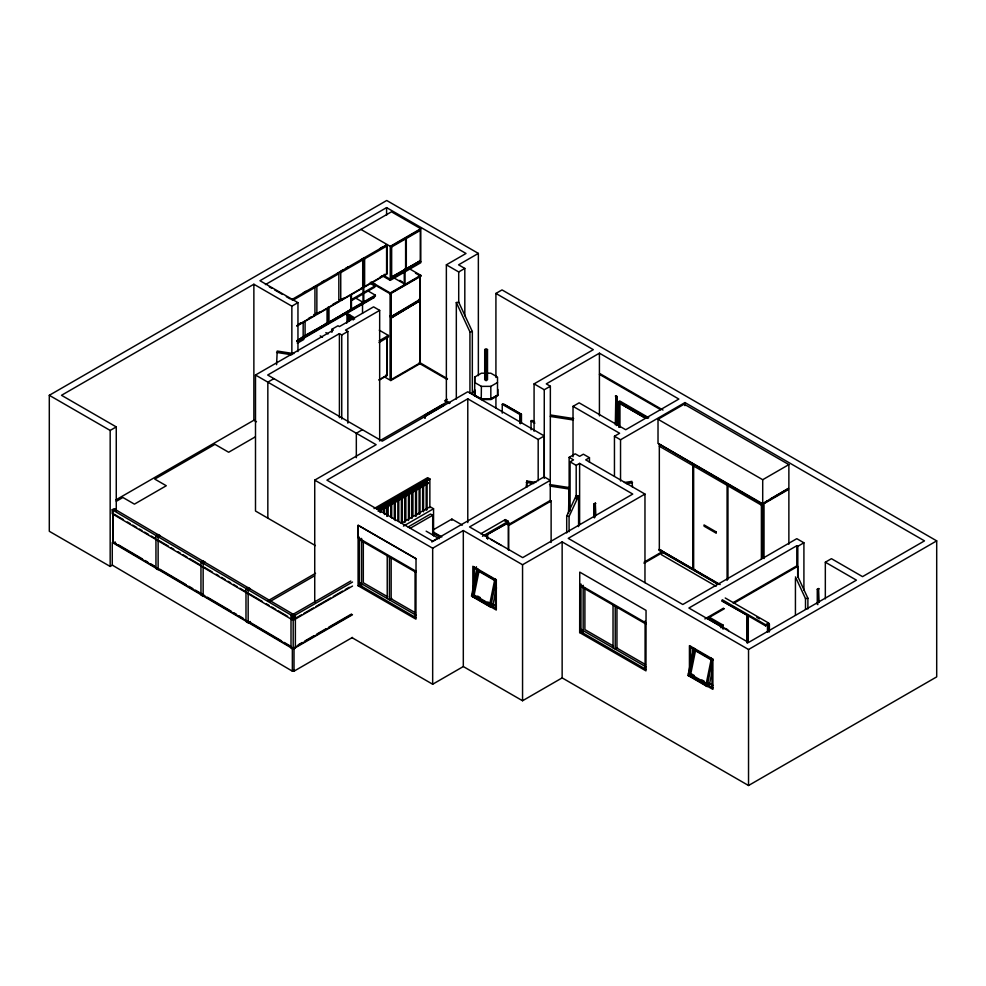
<?xml version="1.0" encoding="UTF-8"?>
<svg xmlns="http://www.w3.org/2000/svg" width="986" height="986" viewBox="0 0 986 986"><rect width="100%" height="100%" fill="white"/><g stroke="black" fill="none" stroke-linecap="round" stroke-linejoin="round"><path stroke-width="1.48" d="M476.842 569.97L471.493 596.111L490.584 607.13L492.606 606.587L496.476 587.718M472.799 596.863L478.444 569.279M479.122 570.66L474.155 594.94L490.621 604.443M494.923 578.782L489.278 606.378L491.299 605.835L492.606 606.587M490.584 607.13L496.229 579.546M712.385 669.987L709.119 685.96L707.098 686.502L688.006 675.484L693.651 647.901M689.313 676.236L694.957 648.652M695.635 650.033L690.668 674.313L705.877 683.088M705.791 685.751L711.436 658.167M707.098 686.502L712.447 660.373M276.573 364.684L277.214 351.041L293.914 353.629M526.216 486.998L526.857 481.02L535.916 482.425M568.515 513.472L569.144 487.565L549.51 484.533M566.703 532.921L566.703 516.048L576.194 495.588L578.585 495.958L578.585 526.623M569.082 531.75L569.082 516.418L578.585 495.958M112.601 565.027L110.173 566.445L49.3 531.294L49.3 395.3L386.722 200.491L478.358 253.402L478.358 375.641M297.957 351.546L297.957 302.653L291.856 306.165L253.87 284.239L61.502 395.3L116.262 426.913L116.262 510.958M450.072 402.966L446.362 400.821L446.362 264.827L466.021 253.476L386.586 207.615L259.971 280.714L297.957 302.653M265.407 284.597L391.479 211.805L420.788 228.727L420.788 262.732L390.259 280.369L382.26 275.747M303.343 292.78L305.931 291.277M322.065 281.971L324.64 280.48M340.774 271.162L343.362 269.671M345.95 268.18L348.526 266.688M380.165 248.423L382.753 246.931M291.585 299.719L387.116 244.565L387.116 273.972L296.872 326.07M292.978 300.225L314.941 287.53L314.941 315.237L296.848 325.676M315.594 285.693L316.863 286.433L338.839 273.738L338.839 301.445L316.863 314.127L315.594 313.4M339.492 271.902L340.749 272.641L362.712 259.959L362.712 287.653L340.749 300.336L339.492 299.608M364.623 258.85L386.598 246.167L386.598 273.861L364.623 286.544L363.366 285.817L363.366 258.122L364.623 258.85L364.623 286.544M360.938 229.43L390.259 246.352L420.788 228.727M392.145 245.773L404.839 238.452L405.616 238.895L405.616 269.474L391.652 277.534L390.875 277.091M390.875 246.512L391.652 246.956L405.616 238.895M420.27 230.441L419.494 229.984L405.529 238.045L406.306 238.501L420.27 230.441L420.27 261.019L406.306 269.079L405.529 268.623M49.3 395.3L110.173 430.438L116.262 426.913M298.388 324.295L300.915 322.841M308.495 318.466L311.021 316.999M315.372 314.485L319.747 311.97M332.541 304.563L336.509 302.271M341.094 299.633L341.526 300.385L341.094 299.633L343.621 298.179M380.103 277.103L382.741 275.587M374.816 286.051L351.99 299.239L351.99 300.348L374.816 287.16L374.816 286.051L370.896 283.783M390.702 277.399L419.925 261.019L390.702 277.892M420.788 261.623L390.259 279.248L383.591 275.402M351.46 308.951L375.346 295.171L375.346 296.281L297.057 341.476M296.811 340.725L301.864 337.804L296.811 341.23M305.081 335.437L325.75 324.012L305.081 335.93M329.41 322.41L349.623 310.233L328.967 322.151M296.7 341.082L373.94 296.576L373.94 297.686L297.328 341.92M297.328 341.612L303.799 337.878L303.799 339.492L297.328 343.227M346.986 322.323L346.986 314.83L348.305 314.066L354.504 317.751M348.292 321.584L348.292 315.582L349.611 314.817L349.611 320.82M393.759 277.793L404.26 283.857L405.049 283.401L405.049 270.817M371.599 282.181L390.259 292.953L420.788 275.328L420.788 276.228L390.259 293.865L370.268 282.316M390.789 380.547L390.789 293.15L420.27 276.129L420.27 363.514L390.789 380.547L384.121 376.689M331.888 332.331L331.888 329.287L337.988 325.762L339.406 326.576L373.571 306.856L379.672 310.38L379.672 440.261M315.384 545.603L255.497 511.019L255.497 375.025L333.305 330.1L331.888 329.287M347.848 423.142L347.848 331.456L341.748 334.981L339.406 333.625L267.687 375.025L382.248 441.161L467.783 391.775L544.284 435.948L544.284 477.199M379.672 310.38L345.507 330.1L347.848 331.456M478.358 253.402L458.564 264.827L464.813 268.426L464.813 315.803M273.935 378.624L267.835 382.149L267.835 518.155M446.362 264.827L458.712 271.951L464.813 268.426M419.395 275.735L420.184 276.191L420.184 299.941L390.518 317.073L420.184 299.239M390.875 379.733L390.875 317.369L420.184 300.447L420.184 362.811L390.875 379.733L390.086 379.277L390.086 316.913M379.142 340.836L388.422 335.474L388.422 336.99L378.994 342.536M115.892 499.89L253.87 420.233L256.483 421.749M116.299 501.307L122.905 497.486L134.429 504.142L166.289 485.741L154.765 479.097L214.96 444.341L228.653 452.254L255.312 436.86M115.288 509.232L113.107 510.489L113.107 543.237L115.288 541.98M495.921 377.478L495.921 293.434L502.022 289.909L936.7 540.87L936.7 676.877L748.534 785.509L562.143 677.887L522.555 700.75L463.309 666.548L432.669 684.235L351.842 637.56M378.994 379.807L386.869 375.259L386.869 337.988L386.081 337.532M379.154 380.115L387.116 375.518L387.116 336.226M155.948 535.743L158.13 534.486L160.311 535.743L158.13 537L155.948 535.743L155.948 568.491L158.13 569.748L158.13 537M484.718 349.562L486.11 348.748L487.503 349.562L487.503 379.783L486.11 380.584L484.718 379.783L484.718 349.562L486.11 350.363L487.503 349.562M362.429 429.723L356.328 433.248L356.328 457.701M474.722 395.103L474.71 377.059L481.39 373.201L490.843 373.213L497.511 377.059L497.511 395.103L490.831 398.96L481.39 398.96L474.722 395.103L474.71 389.655M447.237 399.305L444.6 400.821L449.222 403.496M379.462 440.952L446.781 402.078M425.163 414.983L443.047 404.667L444.02 405.221L426.137 415.55L425.163 414.983L425.163 417.928M424.83 418.175L424.83 415.291L441.839 405.468M314.731 602.384L314.731 480.133L376.147 444.686L255.497 375.025M471.764 393.204L474.402 391.688M544.284 435.948L538.183 439.473L467.783 398.825L326.933 480.145L432.669 541.191L544.149 476.83L550.25 480.342L469.546 526.943L522.691 557.62L632.765 494.072L579.62 463.395L576.194 465.367L570.093 461.842L570.093 510.748M474.71 377.059L474.722 382.519L481.39 386.364L490.831 386.364L497.511 382.506M200.959 562.254L203.141 560.997L205.322 562.254L203.141 563.524L200.959 562.254L200.959 595.002L203.141 596.259L203.141 563.524M474.377 389.975L474.365 395.583L481.242 399.059L490.979 399.059L497.856 395.078M481.39 386.364L481.242 399.552L490.979 399.552L497.856 395.583L497.856 389.47M534.079 431.239L534.079 383.874L593.313 349.673L495.921 293.434M502.256 413.159L502.256 404.334L503.205 403.792L521.089 414.108L521.089 422.932M573.026 456.789L573.026 406.355L579.127 402.83L625.716 429.736L678.861 399.059L599.414 353.185L546.281 383.874L550.361 386.229L550.25 501.738M534.079 383.874L544.26 389.741L550.361 386.229M502.256 404.334L520.14 414.662L521.089 414.108M521.446 423.068L521.446 414.403L520.361 415.032L520.361 423.697M374.014 508.616L427.677 477.643L429.859 478.9L429.859 507.79M387.067 516.405L387.067 502.724L389.68 501.208L390.764 501.837L390.764 517.046M404.765 521.397L404.765 492.495L407.391 490.991L408.475 491.62L408.475 520.509M411.852 517.305L411.852 488.415L414.465 486.899L415.55 487.528L415.55 516.418M377.515 509.121L429.859 478.9M380.14 507.975L377.527 509.479L376.442 508.862L379.055 507.346L380.14 507.975L380.14 512.535M383.69 505.929L382.605 505.3L379.98 506.804L381.077 507.433L383.69 505.929L383.69 513.533M387.215 503.883L386.13 503.254L383.517 504.77L384.602 505.399L387.215 503.883L387.215 516.048M387.067 502.724L388.151 503.353L390.764 501.837M394.314 499.791L393.229 499.162L390.604 500.678L391.688 501.307L394.314 499.791L394.314 519.56M397.851 497.757L396.754 497.129L394.141 498.633L395.226 499.261L397.851 497.757L397.851 520.559M401.388 495.699L400.304 495.083L397.691 496.587L398.775 497.215L401.388 495.699L401.388 523.073M404.926 493.666L403.841 493.037L401.228 494.553L402.313 495.169L404.926 493.666L404.926 522.555M404.765 492.495L405.862 493.123L408.475 491.62M412.012 489.574L410.928 488.945L408.303 490.461L409.387 491.09L412.012 489.574L412.012 518.463M411.852 488.415L412.937 489.044L415.55 487.528M419.099 485.482L418.015 484.853L415.402 486.369L416.486 486.998L419.099 485.482L419.099 514.372M422.637 483.436L421.552 482.82L418.927 484.323L420.011 484.952L422.637 483.436L422.637 510.81M426.174 481.39L425.089 480.774L422.476 482.277L423.561 482.906L426.174 481.39L426.174 510.28M427.098 480.86L429.723 479.344L428.639 478.715L426.014 480.231L427.098 480.86L427.098 509.75M531.035 429.773L531.035 420.96L531.996 420.406L534.548 421.885M378.599 509.996L427.024 482.031L427.899 482.536L427.899 483.547L379.474 511.512M378.156 511.253L427.899 482.536M245.982 588.778L248.164 587.508L250.345 588.778L248.164 590.035L245.982 588.778L245.982 621.513L248.164 622.77L250.345 621.513M615.326 424.83L615.843 395.817L617.15 396.569L617.15 425.286M615.326 396.113L617.15 396.569M401.29 523.344L430.081 506.73L433.557 508.739L433.557 535.94M268.081 600.72L315.545 573.31M269.745 601.682L314.571 575.787M618.937 427.172L618.937 401.475L619.763 400.994L648.726 417.719M403.459 526.117L433.557 508.739M619.097 426.901L619.097 402.276L619.75 401.906M619.837 402.559L619.097 402.978L645.707 418.335M620.613 403.101L619.96 403.471L619.96 427.394M408.081 526.98L430.512 514.026L432.694 515.284L432.694 534.93M410.262 528.237L432.694 515.284M433.951 529.433L451.884 519.08L462.36 525.119M291.006 615.289L293.187 614.031L295.369 615.289L295.369 648.024L293.187 649.281L291.006 648.024L291.006 615.289L293.187 616.546L295.369 615.289M350.769 581.025L292.312 614.783L294.05 615.794L352.52 582.036M569.144 510.822L569.144 457.344L575.245 453.819L579.62 456.345L583.367 454.189L589.468 457.701L589.468 462.286M294.777 618.703L301.42 614.857M304.07 613.329L313.375 607.955M316.038 606.427L330.643 597.984M333.305 596.456L342.61 591.082M345.26 589.554L349.254 587.249M352.52 586.066L294.05 619.824L294.05 615.794M570.093 461.842L573.519 459.87L569.144 457.344M614.451 475.979L614.451 436.243L619.615 433.261L573.026 406.355M431.819 541.98L438.363 538.208M415.944 558.717L358.091 525.316L358.091 585.758L360.531 584.353M314.731 480.133L432.669 548.228L463.309 530.542L522.555 564.744L562.143 541.893L748.534 649.503L936.7 540.87M589.468 457.701L585.721 459.87L644.967 494.072L644.967 582.701M614.451 436.243L620.539 439.768L684.962 402.571L924.498 540.87L862.54 576.637L831.432 558.68L825.331 562.205L825.331 598.872M658.019 419.272L684.185 404.161L788.874 464.603L788.874 488.686L762.708 503.784L658.019 443.343L658.019 419.272L762.708 479.714L788.874 464.603M480.774 533.771L505.325 519.585L508.32 521.323L508.32 549.929M482.474 536.248L508.32 521.323M485.063 535.866L508.32 522.432M487.663 539.206L487.663 534.622L486.344 534.979L508.677 522.642L508.677 550.139M298.24 644.807L302.221 642.502M304.884 640.974L314.177 635.6M316.839 634.072L326.132 628.698M328.794 627.158L351.386 614.118M294.777 647.408L351.903 614.426M352.47 614.759L294.013 648.505L294.013 671.17L292.349 670.209M508.024 524.872L550.25 500.494L551.125 500.999L551.125 542.485M508.899 525.378L551.125 500.999M391.738 598.477L389.408 599.821L389.408 557.004M660.632 445.438L659.326 446.202L692.776 465.515L694.082 464.751M294.013 671.17L352.47 637.424M593.979 517.514L593.979 503.92L595.285 503.168L595.815 515.555M593.979 503.92L595.815 503.464M644.967 494.072L568.232 538.368L682.793 604.504L796.799 538.676L803.91 542.793L803.91 590.158M718.079 584.402L693.651 570.29L693.651 466.021L694.957 465.256M693.651 466.021L727.089 485.322L728.395 484.57M727.964 579.361L727.964 485.827L729.27 485.075M659.326 444.723L659.326 550.471L660.632 549.72M644.203 562.106L662.604 551.482M644.006 563.24L662.506 552.554M767.515 500.518L762.277 504.24L788.443 488.427L770.128 499.002M727.964 485.827L761.402 505.128L762.708 504.376L762.708 558.051M579.669 632.605L579.756 572.114L646.052 610.383L645.966 670.887L579.669 632.605L582.11 631.2M693.651 570.29L694.957 569.538M617.544 647.753L615.215 649.096L615.215 606.291M803.91 542.793L797.81 546.318L796.799 545.726L688.894 608.029L748.534 642.465L856.44 580.162L825.331 562.205M704.867 618.949L723.527 608.177M732.845 602.791L796.799 565.878L797.674 566.383L797.674 577.13M707.073 618.69L724.402 608.682M733.72 603.296L797.674 566.383M722.035 624.545L720.988 625.149L720.988 627.848M723.083 629.204L723.083 625.149L722.048 625.753L707.997 617.643L709.033 617.039L709.033 618.21M746.969 642.872L747.314 615.165L748.288 615.72L748.288 641.689M721.838 601.016L747.671 615.523L747.671 643.02M746.969 615.375L748.288 615.72M817.271 604.344L817.271 589.234L818.577 588.469L819.095 602.372M817.271 589.234L819.095 588.778M722.233 599.722L765.592 624.754L768.599 623.016L768.599 624.126L765.592 625.863L722.183 600.807M767.478 631.866L767.478 624.237L768.427 623.682L769.388 624.237L769.388 631.878M767.478 624.237L769.388 624.237M112.219 509.737L113.982 508.739L294.062 614.783L292.3 615.782L112.219 509.737L112.219 513.768L292.3 619.812L292.3 615.782M112.835 513.41L112.835 542.127L116.015 543.385M292.349 648.505L112.268 542.448L112.268 565.114L292.349 671.17L294.025 670.221M492.951 604.936L490.929 605.478L471.838 594.447M688.006 675.484L690.027 674.942M709.464 684.309L707.443 684.851L688.351 673.832M456.321 399.12L456.321 302.542L458.712 302.172L472.331 331.518L472.331 394.375M456.321 302.542L469.94 331.888L472.331 331.518M624.335 482.536L631.915 481.365L632.556 487.33M626.492 483.67L632.556 482.733M795.431 576.909L805.5 598.613L807.891 598.243L807.891 608.966M276.573 352.421L291.757 354.775M573.667 418.582L550.989 415.069L550.361 416.449L573.026 419.95M526.216 482.4L533.771 483.571M550.385 486.135L568.515 488.945M566.703 516.048L569.082 516.418M419.494 260.563L420.27 261.019M385.341 245.44L386.598 246.167M662.999 410.04L600.301 373.842L599.426 374.347L660.793 409.782M408.796 268.402L420.788 275.328M415.463 273.159L420.788 276.228M404.839 269.03L405.616 269.474M618.937 401.475L647.901 418.2M619.097 402.276L647.038 418.409M619.183 402.941L645.781 418.298M399.798 280.369L402.424 281.885M361.443 259.232L362.712 259.959M384.281 274.33L385.378 274.971M419.395 298.783L420.184 299.35M419.395 299.498L420.184 299.941M419.395 299.99L420.184 300.447M762.708 504.376L658.463 443.601M372.129 282.378L374.791 283.919M337.569 273.011L338.839 273.738M367.482 290.636L375.346 295.171M361.32 287.961L361.32 288.467M372.856 297.057L373.94 297.686M390.518 316.469L389.741 316.013L390.875 317.369M355.157 297.76L363.008 302.295L363.008 287.518M313.684 286.803L314.941 287.53M337.434 301.753L337.434 302.246M350.141 309.321L350.93 309.777L350.93 294.888M379.265 330.187L388.422 335.474M504.425 404.58L521.446 414.403M346.986 314.83L354.615 319.119M531.035 420.96L534.868 423.167M353.37 319.92L348.391 317.036L348.391 315.532M419.395 362.367L447.484 378.772M419.099 363.242L447.077 379.4M269.338 286.864L271.951 288.38M274.576 289.884L282.427 294.42M286.347 296.687L290.278 298.955M313.684 314.509L314.941 315.237M326.267 323.1L327.056 323.556L327.056 308.667M325.75 324.517L325.306 323.765M325.861 332.602L328.128 333.909M320.204 335.869L322.471 337.187M386.081 374.803L386.869 375.259M304.292 335.782L305.081 336.238L305.081 321.362M302.382 336.892L303.17 337.348L303.17 322.459M301.864 338.309L301.42 337.557M720.174 584.55L659.19 549.35L718.843 584.39M659.326 549.966L687.156 566.038M689.806 567.566L718.954 584.402M424.83 415.291L425.915 415.919M659.326 550.471L692.776 569.785L692.776 465.515M716.107 586.276L661.52 554.761L661.52 550.73M725.24 597.984L768.599 623.016M756.78 617.298L759.405 618.814M710.265 617.754L723.083 625.149M707.997 618.801L721.53 626.615L722.565 624.853L722.565 626.011M508.677 522.642L505.325 520.707L505.325 519.585M427.024 483.041L427.899 483.547M699.431 652.227L701.97 653.693M704.509 655.16L707.036 656.614M690.742 647.371L712.89 660.164M693.318 649.552L712.41 660.571M579.756 584.71L646.052 622.979M580.976 586.522L645.941 624.027M486.948 534.782L487.306 538.036M490.954 539.49L499.557 544.457M500.259 544.864L501.307 545.468M708.983 683.088L712.89 685.344M691.642 674.017L694.193 675.484M701.822 679.896L704.374 681.363M708.983 685.603L712.89 687.871M707.812 685.208L709.119 685.96M432.694 531.664L441.851 536.951M433.507 532.884L439.731 536.483M432.694 532.921L440.545 537.456M426.149 531.158L439.238 538.713M613.477 646.089L584.895 629.586L584.895 588.297M645.534 664.589L616.953 648.098L616.953 606.809M485.457 574.32L487.996 575.787M490.523 577.241L493.062 578.708M580.976 629.339L645.941 666.844M474.229 567.998L496.377 580.791M476.805 570.179L495.896 581.198M645.941 669.358L580.976 631.853L580.976 583.995M492.47 603.715L496.377 605.971M477.668 596.111L480.219 597.578M487.86 601.99L490.399 603.457M492.47 606.23L496.377 608.485M472.849 596.493L496.303 610.038L496.303 579.817L472.849 566.272L472.849 590.454M416.03 571.264L358.177 537.863L358.177 525.267L416.03 558.668L415.944 619.159L358.091 585.758M359.397 539.675L415.932 572.324M387.695 596.813L363.316 582.738L363.316 541.462M415.525 612.885L391.159 598.81L391.159 557.534M359.397 582.492L415.932 615.128M415.932 617.655L359.397 585.006L359.397 537.16M114.166 514.199L123.435 519.647M127.404 521.988L130.053 523.554M132.703 525.107L136.672 527.448M139.322 529.014L141.972 530.567M144.622 532.132L148.59 534.474M151.24 536.027L155.209 538.368M159.19 540.71L168.458 546.17M171.096 547.723L173.746 549.288M177.726 551.618L180.364 553.183M183.014 554.736L186.995 557.078M189.632 558.643L200.232 564.879M204.201 567.221L212.15 571.892M216.119 574.234L218.769 575.799M221.419 577.352L225.387 579.694M228.037 581.259L230.687 582.812M233.337 584.378L237.306 586.719M239.955 588.272L246.574 592.167M249.224 593.732L262.461 601.534M266.442 603.863L269.079 605.429M271.729 606.994L275.71 609.323M278.348 610.889L287.616 616.349M118.665 544.95L142.502 558.976M145.152 560.541L147.801 562.094M150.439 563.659L154.42 566.001M159.707 569.119L186.194 584.71M188.844 586.276L192.812 588.617M195.462 590.17L204.731 595.63M207.38 597.196L231.217 611.221M233.867 612.787L236.504 614.34M239.154 615.905L243.135 618.247M248.423 621.365L281.528 640.863M284.178 642.416L290.796 646.323M112.835 542.127L291.597 647.395M797.81 576.539L807.891 598.243M817.788 589.529L817.788 604.64M805.5 598.613L805.5 609.336M797.81 546.318L797.81 576.872M796.799 545.726L796.799 567.123M795.431 578.437L795.431 615.227M788.874 544.198L788.874 489.278L764.014 503.636L764.014 558.557M768.439 624.791L768.439 630.892M768.069 624.434L768.069 632.075M765.592 624.754L765.592 625.863M762.708 479.714L762.708 503.784M761.402 505.128L761.402 558.803M748.534 649.503L748.534 785.509M747.967 615.893L747.93 641.898M747.314 615.732L747.314 641.701M727.089 485.322L727.089 580.397M712.015 658.648L712.015 687.353M692.924 647.629L692.924 653.669M690.742 646.36L690.742 662.986M684.962 402.571L684.962 405.628M645.09 621.02L645.09 668.865M620.539 439.768L620.539 481.02M616.632 396.877L616.632 425.582M613.033 605.022L613.033 647.839M599.414 353.185L599.426 415.833M595.285 503.168L595.285 516.763M594.509 504.216L594.509 517.823M583.157 585.265L583.157 633.111M579.62 463.395L579.62 524.515M576.194 465.367L576.194 498.99M562.143 541.893L562.143 677.887M544.26 389.741L544.26 478.37M538.183 439.473L538.183 480.724M526.857 481.02L526.857 487.158M522.555 564.744L522.555 700.75M520.14 414.662L520.14 423.475M495.921 395.817L495.921 408.044M495.502 579.275L495.502 607.98M490.831 386.364L490.831 398.96M486.702 535.176L486.702 538.233M486.11 350.363L486.11 380.584M476.411 566.74L476.411 575.799M474.229 566.987L474.229 585.129M469.94 331.888L469.94 393.217M467.783 398.825L467.783 522.592M463.309 530.542L463.309 666.548M458.712 271.951L458.712 302.517M451.884 519.08L451.884 520.325M432.669 548.228L432.669 684.235M423.561 482.906L423.561 511.796M420.011 484.952L420.011 513.842M416.486 486.998L416.486 515.888M415.069 570.795L415.069 617.15M412.937 489.044L412.937 516.405M409.387 491.09L409.387 518.451M406.306 238.501L406.306 269.079M405.862 493.123L405.862 520.497M404.26 271.273L404.26 283.857M402.313 495.169L402.313 522.543M398.775 497.215L398.775 521.545M395.226 499.261L395.226 520.546M391.688 501.307L391.688 518.032M391.652 246.956L391.652 277.534M390.875 293.113L390.875 316.161L390.086 315.705L390.086 292.657M390.259 246.352L390.259 280.369M390.259 292.953L390.259 293.865M388.151 503.353L388.151 515.518M387.227 555.747L387.227 598.564M386.586 207.615L386.586 215.256M384.602 505.399L384.602 514.519M381.077 507.433L381.077 511.993M363.797 287.074L363.797 301.852M362.528 302.924L362.528 313.301M361.579 538.418L361.579 586.276M351.46 294.9L351.46 310.06M346.776 321.633L346.776 323.149M341.748 334.981L341.748 419.025M340.749 272.641L340.749 300.336M339.406 333.625L339.406 417.67M328.979 307.57L328.979 322.447L328.19 321.991L328.19 307.114M316.863 286.433L316.863 314.127M293.187 616.546L293.187 649.281M292.349 647.543L292.349 671.17M291.856 306.165L291.856 353.543M253.87 284.239L253.87 420.233M248.164 590.035L248.164 622.77M110.173 430.438L110.173 566.445M722.935 628.02A6.828 3.944 0 0 1 728.777 631.385M419.925 300.693L391.134 318.022L419.925 300.693M505.498 520.238L504.536 520.805L506.459 520.805L505.498 520.238M385.637 274.416L385.637 274.416M365.412 286.1L365.412 286.1M716.255 531.959L704.053 524.909L704.053 526.167L716.255 533.216L716.255 531.959M317.652 313.671L317.652 313.671M313.979 315.791L313.979 315.791M712.89 659.153L689.436 645.608L689.436 675.829L712.89 689.374L712.89 659.153"/></g></svg>
